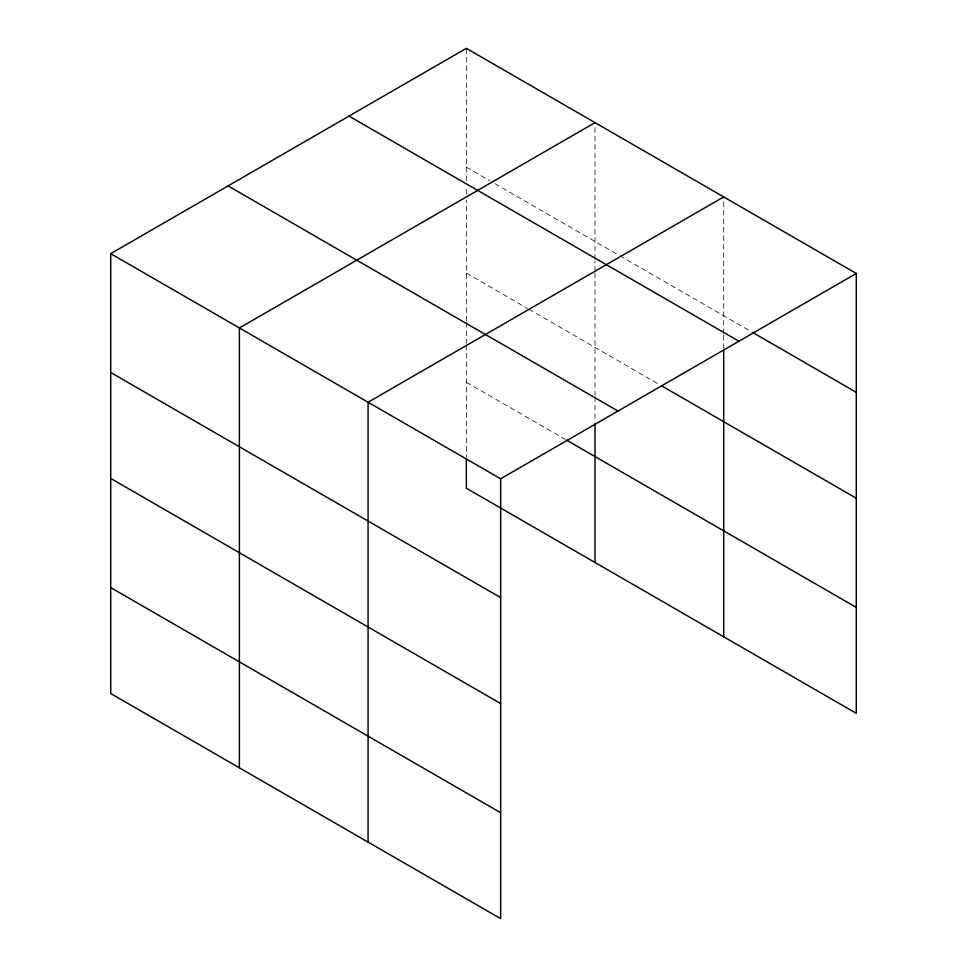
<?xml version="1.0" encoding="UTF-8"?>
<svg xmlns="http://www.w3.org/2000/svg" width="967" height="967" viewBox="0 0 967 967"><rect width="100%" height="100%" fill="white"/><g stroke="black" fill="none" stroke-linecap="round" stroke-linejoin="round"><path stroke-width="0.73" stroke-dasharray="4.83 3.63" d="M466.348 320.959L466.348 200M466.348 194.029L466.348 186.571M466.348 180.599L466.348 48.35M595.019 272.803L595.019 395.261M595.019 271.304L595.019 260.86M595.019 259.374L595.019 122.64M723.703 348.579L723.703 335.15M723.703 333.663L723.703 196.93M466.348 167.17L489.737 180.684M494.935 183.682L618.421 254.974M619.714 255.723L750.996 331.512M466.348 273.117L527.438 308.388M528.731 309.138L658.708 384.177M466.348 382.267L565.127 439.296M595.019 396.748L595.019 422.168M466.348 322.458L466.348 343.394M466.348 344.893L466.348 456.883"/><path stroke-width="1.45" d="M723.703 350.078L723.703 636.794M110.721 253.668L500.652 478.786L500.652 918.65L110.721 693.532L110.721 253.668L466.348 48.35L856.279 273.468L856.279 713.332L466.348 488.214L466.348 458.37M595.019 122.64L239.405 327.958L239.405 767.822M723.703 196.93L368.076 402.248L368.076 842.112M500.652 478.786L856.279 273.468M752.29 332.261L856.279 392.3M348.99 116.1L738.921 341.23M661.307 385.676L856.279 498.235M228.079 185.906L618.01 411.035M566.432 440.058L856.279 607.397M110.721 372.488L500.652 597.606M110.721 478.435L500.652 703.553M110.721 587.585L500.652 812.703M595.019 423.667L595.019 562.504"/></g></svg>
